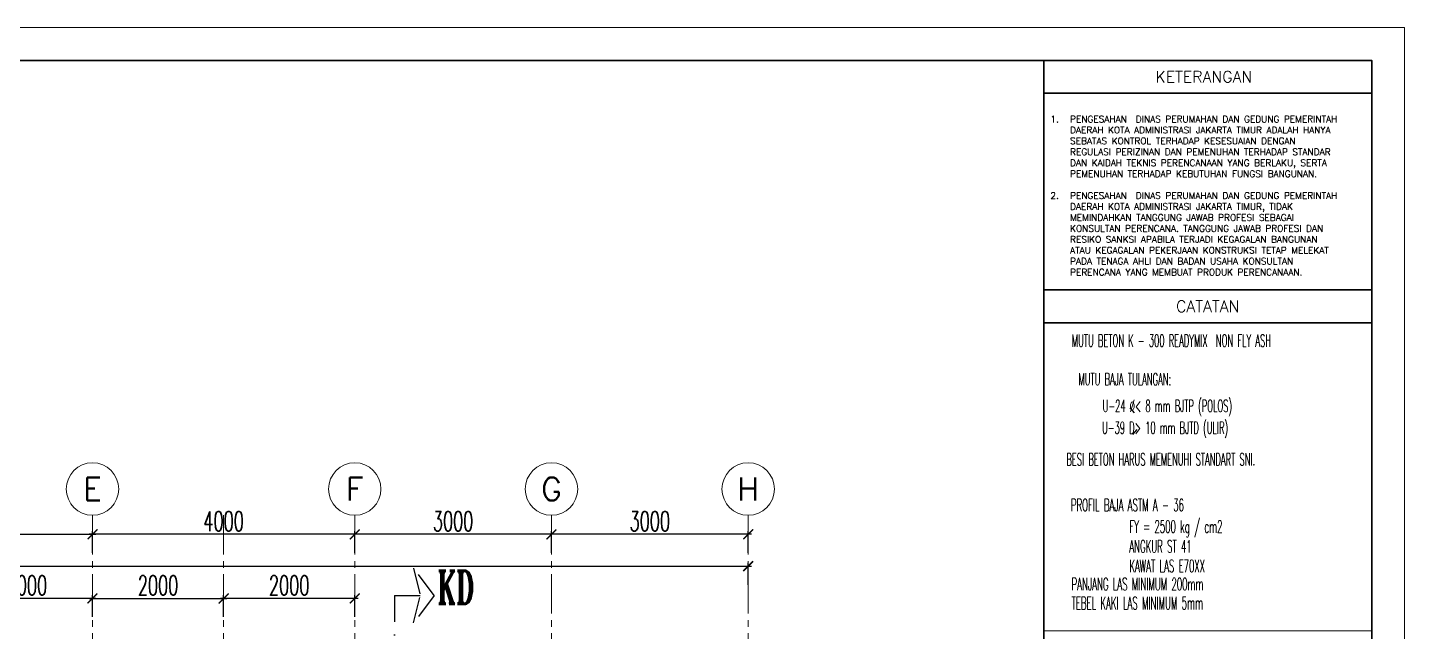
# Model space of a CAD drawing. Header units: inches. Extents: x 266054 to 836293, y -258454 to -102650.
# Drawn here: x 727297 to 748297, y -175255 to -166048 of the extents above; entities that cross this region are included whole.
import ezdxf
from ezdxf.enums import TextEntityAlignment as Align

# ---------------------------------------------------------------- set-up
doc = ezdxf.new("R2010")
doc.units = ezdxf.units.IN
doc.header["$LTSCALE"] = 800
doc.header["$MEASUREMENT"] = 0
doc.linetypes.add('CENTER2', pattern=[1.125, 0.75, -0.125, 0.125, -0.125])
doc.linetypes.add('DASHDOT', pattern=[1, 0.5, -0.25, 0, -0.25])
for name, color, linetype, lineweight in [('AS', 8, 'CENTER2', 5), ('GRS KOP', 1, 'Continuous', 35), ('hacht', 8, 'Continuous', 5), ('kop', 7, 'Continuous', 20), ('NOT', 7, 'Continuous', 15)]:
    doc.layers.add(name, color=color, linetype=linetype, lineweight=lineweight)
for name, color, linetype in [('LOGO', 7, 'Continuous'), ('POT', 15, 'DASHDOT'), ('TEXT', 4, 'Continuous')]:
    doc.layers.add(name, color=color, linetype=linetype)
doc.styles.add('BARU', font='arial.ttf')
doc.styles.add('DICK STYLE 100', font='romans.shx', dxfattribs={"width": 0.6, "height": 300})
doc.styles.add('ROMAND', font='romant.shx', dxfattribs={"width": 0.75, "height": 300})
doc.styles.add('ROMANS', font='romans.shx', dxfattribs={"width": 0.8, "height": 0.25})
doc.styles.add('S', font='SIMPLEX', dxfattribs={"width": 1.1})
doc.styles.get("Standard").update_dxf_attribs({"font": 'romans.shx'})
doc.dimstyles.new('100 A', dxfattribs={"dimtxt": 250, "dimasz": 150, "dimexe": 50, "dimexo": 50, "dimgap": 50, "dimtad": 1, "dimdec": 0, "dimrnd": 1, "dimtxsty": 'DICK STYLE 100', "dimblk": 'ARCHTICK', "dimcen": 100, "dimdle": 50, "dimclrd": 18, "dimclre": 18, "dimclrt": 7, "dimadec": 0, "dimazin": 2, "dimtfac": 1, "dimtdec": 0, "dimtix": 1, "dimtmove": 0, "dimatfit": 3, "dimfxl": 0, "dimarcsym": 0})

# ---------------------------------------------------------------- blocks, each defined once
blk = doc.blocks.new('NAV')
blk.add_circle((0, -0.4), 0.4)
at = {"style": 'S', "width": 0.75, "flags": 4}
blk.add_attdef('AV', text='', height=0.3, dxfattribs=at).set_placement((0, -0.4), align=Align.MIDDLE)
blk = doc.blocks.new('_ArchTick')
at = {"layer": 'LOGO', "color": 0, "const_width": 0.15}
blk.add_lwpolyline([(-0.5, -0.5), (0.5, 0.5)], dxfattribs=at)
blk = doc.blocks.new('*D301')
at = {"layer": 'Defpoints', "color": 0, "ltscale": 5}
for p in [(738287, -174260), (715287, -174593), (738287, -174593)]:
    blk.add_point(p, dxfattribs=at)
at = {"layer": 'hacht', "color": 18, "lineweight": -2, "ltscale": 5}
for p, q in [((715237, -174260), (738337, -174260)), ((715287, -174543), (715287, -174210)), ((738287, -174543), (738287, -174210))]:
    blk.add_line(p, q, dxfattribs=at)
at = {"layer": 'hacht', "color": 18, "lineweight": -2, "ltscale": 5, "xscale": 150, "yscale": 150, "zscale": 150, "rotation": 180}
blk.add_blockref('_ArchTick', (715287, -174260), dxfattribs=at)
at = {"layer": 'hacht', "color": 18, "lineweight": -2, "ltscale": 5, "xscale": 150, "yscale": 150, "zscale": 150}
blk.add_blockref('_ArchTick', (738287, -174260), dxfattribs=at)
at = {"layer": 'hacht', "color": 7, "ltscale": 5, "insert": (726787, -174060), "char_height": 300, "attachment_point": 5, "style": 'DICK STYLE 100'}
blk.add_mtext('23000', dxfattribs=at)
blk = doc.blocks.new('*D304')
at = {"layer": 'Defpoints', "color": 0, "ltscale": 5}
for p in [(728287, -173774), (724287, -174106), (728287, -174106)]:
    blk.add_point(p, dxfattribs=at)
at = {"layer": 'hacht', "color": 18, "lineweight": -2, "ltscale": 5}
for p, q in [((724237, -173774), (728337, -173774)), ((724287, -174056), (724287, -173724)), ((728287, -174056), (728287, -173724))]:
    blk.add_line(p, q, dxfattribs=at)
at = {"layer": 'hacht', "color": 18, "lineweight": -2, "ltscale": 5, "xscale": 150, "yscale": 150, "zscale": 150, "rotation": 180}
blk.add_blockref('_ArchTick', (724287, -173774), dxfattribs=at)
at = {"layer": 'hacht', "color": 18, "lineweight": -2, "ltscale": 5, "xscale": 150, "yscale": 150, "zscale": 150}
blk.add_blockref('_ArchTick', (728287, -173774), dxfattribs=at)
at = {"layer": 'hacht', "color": 7, "ltscale": 5, "insert": (726287, -173574), "char_height": 300, "attachment_point": 5, "style": 'DICK STYLE 100'}
blk.add_mtext('4000', dxfattribs=at)
blk = doc.blocks.new('*D305')
at = {"layer": 'Defpoints', "color": 0, "ltscale": 5}
for p in [(735287, -173774), (735287, -174106), (738287, -174106)]:
    blk.add_point(p, dxfattribs=at)
at = {"layer": 'hacht', "color": 18, "lineweight": -2, "ltscale": 5}
for p, q in [((738337, -173774), (735237, -173774)), ((735287, -174056), (735287, -173724)), ((738287, -174056), (738287, -173724))]:
    blk.add_line(p, q, dxfattribs=at)
at = {"layer": 'hacht', "color": 18, "lineweight": -2, "ltscale": 5, "xscale": 150, "yscale": 150, "zscale": 150, "rotation": 180}
blk.add_blockref('_ArchTick', (735287, -173774), dxfattribs=at)
at = {"layer": 'hacht', "color": 18, "lineweight": -2, "ltscale": 5, "xscale": 150, "yscale": 150, "zscale": 150}
blk.add_blockref('_ArchTick', (738287, -173774), dxfattribs=at)
at = {"layer": 'hacht', "color": 7, "ltscale": 5, "insert": (736787, -173574), "char_height": 300, "attachment_point": 5, "style": 'DICK STYLE 100'}
blk.add_mtext('3000', dxfattribs=at)
blk = doc.blocks.new('*D306')
at = {"layer": 'Defpoints', "color": 0, "ltscale": 5}
for p in [(732287, -173774), (732287, -174106), (735287, -174106)]:
    blk.add_point(p, dxfattribs=at)
at = {"layer": 'hacht', "color": 18, "lineweight": -2, "ltscale": 5}
for p, q in [((735337, -173774), (732237, -173774)), ((732287, -174056), (732287, -173724)), ((735287, -174056), (735287, -173724))]:
    blk.add_line(p, q, dxfattribs=at)
at = {"layer": 'hacht', "color": 18, "lineweight": -2, "ltscale": 5, "xscale": 150, "yscale": 150, "zscale": 150, "rotation": 180}
blk.add_blockref('_ArchTick', (732287, -173774), dxfattribs=at)
at = {"layer": 'hacht', "color": 18, "lineweight": -2, "ltscale": 5, "xscale": 150, "yscale": 150, "zscale": 150}
blk.add_blockref('_ArchTick', (735287, -173774), dxfattribs=at)
at = {"layer": 'hacht', "color": 7, "ltscale": 5, "insert": (733787, -173574), "char_height": 300, "attachment_point": 5, "style": 'DICK STYLE 100'}
blk.add_mtext('3000', dxfattribs=at)
blk = doc.blocks.new('*D307')
at = {"layer": 'Defpoints', "color": 0, "ltscale": 5}
for p in [(728287, -173774), (728287, -174106), (732287, -174106)]:
    blk.add_point(p, dxfattribs=at)
at = {"layer": 'hacht', "color": 18, "lineweight": -2, "ltscale": 5}
for p, q in [((732337, -173774), (728237, -173774)), ((728287, -174056), (728287, -173724)), ((732287, -174056), (732287, -173724))]:
    blk.add_line(p, q, dxfattribs=at)
at = {"layer": 'hacht', "color": 18, "lineweight": -2, "ltscale": 5, "xscale": 150, "yscale": 150, "zscale": 150, "rotation": 180}
blk.add_blockref('_ArchTick', (728287, -173774), dxfattribs=at)
at = {"layer": 'hacht', "color": 18, "lineweight": -2, "ltscale": 5, "xscale": 150, "yscale": 150, "zscale": 150}
blk.add_blockref('_ArchTick', (732287, -173774), dxfattribs=at)
at = {"layer": 'hacht', "color": 7, "ltscale": 5, "insert": (730287, -173574), "char_height": 300, "attachment_point": 5, "style": 'DICK STYLE 100'}
blk.add_mtext('4000', dxfattribs=at)
blk = doc.blocks.new('*D314')
at = {"layer": 'Defpoints', "color": 0, "ltscale": 5}
for p in [(726287, -174752), (726287, -175084), (728287, -175084)]:
    blk.add_point(p, dxfattribs=at)
at = {"layer": 'hacht', "color": 18, "lineweight": -2, "ltscale": 5}
for p, q in [((726287, -175034), (726287, -174702)), ((728287, -175034), (728287, -174702)), ((728337, -174752), (726237, -174752))]:
    blk.add_line(p, q, dxfattribs=at)
at = {"layer": 'hacht', "color": 18, "lineweight": -2, "ltscale": 5, "xscale": 150, "yscale": 150, "zscale": 150, "rotation": 180}
blk.add_blockref('_ArchTick', (726287, -174752), dxfattribs=at)
at = {"layer": 'hacht', "color": 18, "lineweight": -2, "ltscale": 5, "xscale": 150, "yscale": 150, "zscale": 150}
blk.add_blockref('_ArchTick', (728287, -174752), dxfattribs=at)
at = {"layer": 'hacht', "color": 7, "ltscale": 5, "insert": (727287, -174552), "char_height": 300, "attachment_point": 5, "style": 'DICK STYLE 100'}
blk.add_mtext('2000', dxfattribs=at)
blk = doc.blocks.new('*D315')
at = {"layer": 'Defpoints', "color": 0, "ltscale": 5}
for p in [(730287, -174752), (730287, -175084), (732287, -175084)]:
    blk.add_point(p, dxfattribs=at)
at = {"layer": 'hacht', "color": 18, "lineweight": -2, "ltscale": 5}
for p, q in [((730287, -175034), (730287, -174702)), ((732287, -175034), (732287, -174702)), ((732337, -174752), (730237, -174752))]:
    blk.add_line(p, q, dxfattribs=at)
at = {"layer": 'hacht', "color": 18, "lineweight": -2, "ltscale": 5, "xscale": 150, "yscale": 150, "zscale": 150, "rotation": 180}
blk.add_blockref('_ArchTick', (730287, -174752), dxfattribs=at)
at = {"layer": 'hacht', "color": 18, "lineweight": -2, "ltscale": 5, "xscale": 150, "yscale": 150, "zscale": 150}
blk.add_blockref('_ArchTick', (732287, -174752), dxfattribs=at)
at = {"layer": 'hacht', "color": 7, "ltscale": 5, "insert": (731287, -174552), "char_height": 300, "attachment_point": 5, "style": 'DICK STYLE 100'}
blk.add_mtext('2000', dxfattribs=at)
blk = doc.blocks.new('*D316')
at = {"layer": 'Defpoints', "color": 0, "ltscale": 5}
for p in [(730287, -174752), (728287, -175084), (730287, -175084)]:
    blk.add_point(p, dxfattribs=at)
at = {"layer": 'hacht', "color": 18, "lineweight": -2, "ltscale": 5}
for p, q in [((728287, -175034), (728287, -174702)), ((730287, -175034), (730287, -174702)), ((728237, -174752), (730337, -174752))]:
    blk.add_line(p, q, dxfattribs=at)
at = {"layer": 'hacht', "color": 18, "lineweight": -2, "ltscale": 5, "xscale": 150, "yscale": 150, "zscale": 150, "rotation": 180}
blk.add_blockref('_ArchTick', (728287, -174752), dxfattribs=at)
at = {"layer": 'hacht', "color": 18, "lineweight": -2, "ltscale": 5, "xscale": 150, "yscale": 150, "zscale": 150}
blk.add_blockref('_ArchTick', (730287, -174752), dxfattribs=at)
at = {"layer": 'hacht', "color": 7, "ltscale": 5, "insert": (729287, -174552), "char_height": 300, "attachment_point": 5, "style": 'DICK STYLE 100'}
blk.add_mtext('2000', dxfattribs=at)
blk = doc.blocks.new('kop')
at = {"layer": 'GRS KOP'}
for p, q in [((73, 1), (73, 54)), ((83, 1), (83, 54)), ((73, 53), (83, 53)), ((73, 47), (83, 47)), ((73, 46), (83, 46))]:
    blk.add_line(p, q, dxfattribs=at)
blk.add_lwpolyline([(1, 54), (83, 54), (83, 1), (1, 1)], close=True, dxfattribs=at)
at = {"layer": 'kop', "color": 7}
for q in [(0, 55), (84, 0), (84, 0)]:
    blk.add_line((84, 55), q, dxfattribs=at)
at = {"layer": 'kop'}
blk.add_line((83, 36.6), (73, 36.6), dxfattribs=at)
at = {"layer": 'TEXT'}
for p, q in [((75.623, 43.403), (75.76, 43.254)), ((75.835, 42.745), (75.7, 42.589))]:
    blk.add_line(p, q, dxfattribs=at)
at = {"layer": 'kop'}
for s, p in [('KETERANGAN ', (78, 53.5)), ('CATATAN', (78, 46.5))]:
    blk.add_text(s, height=0.35, dxfattribs=at).set_placement(p, align=Align.MIDDLE)
at = {"layer": 'kop', "insert": (73.2, 49.875), "char_height": 0.2, "width": 9.6, "attachment_point": 4}
blk.add_mtext('\\pi-0.6,l0.6,t0.6;1.^IPENGESAHAN  DINAS PERUMAHAN DAN GEDUNG PEMERINTAH DAERAH KOTA ADMINISTRASI JAKARTA TIMUR ADALAH HANYA SEBATAS KONTROL TERHADAP KESESUAIAN DENGAN REGULASI PERIZINAN DAN PEMENUHAN TERHADAP STANDAR DAN KAIDAH TEKNIS PERENCANAAN YANG BERLAKU, SERTA PEMENUHAN TERHADAP KEBUTUHAN FUNGSI BANGUNAN.\\P\\P2.^IPENGESAHAN  DINAS PERUMAHAN DAN GEDUNG PEMERINTAH DAERAH KOTA ADMINISTRASI JAKARTA TIMUR, TIDAK MEMINDAHKAN TANGGUNG JAWAB PROFESI SEBAGAI KONSULTAN PERENCANA. TANGGUNG JAWAB PROFESI DAN RESIKO SANKSI APABILA TERJADI KEGAGALAN BANGUNAN ATAU KEGAGALAN PEKERJAAN KONSTRUKSI TETAP MELEKAT PADA TENAGA AHLI DAN BADAN USAHA KONSULTAN PERENCANA YANG MEMBUAT PRODUK PERENCANAAN.', dxfattribs=at)
at = {"layer": 'kop', "style": 'BARU', "flags": 4}
for p, height in [((73.8, 5.4), 0.35), ((80.303, 5.382), 0.25), ((73.8, 4.9), 0.35), ((80.303, 4.882), 0.25), ((73.8, 4.4), 0.35), ((80.303, 4.382), 0.25)]:
    blk.add_attdef('-', p, '', height=height, dxfattribs=at)
at = {"layer": 'kop', "flags": 4}
for tag, p in [('AR-00', (78.057, 2.648)), ('00', (81.238, 2.647))]:
    blk.add_attdef(tag, text='', height=0.35, dxfattribs=at).set_placement(p, align=Align.MIDDLE)
at = {"layer": 'TEXT', "style": 'ROMANS', "width": 0.5}
for s, height, p in [('MUTU BETON K - 300 READYMIX  NON FLY ASH', 0.37163, (73.854, 45.268)), (' BESI BETON HARUS MEMENUHI STANDART SNI.', 0.37163, (73.56, 41.646)), ('PROFIL BAJA ASTM A - 36 ', 0.38138, (73.826, 40.251)), ('FY = 2500 kg / cm2', 0.38138, (75.607, 39.592)), ('ANGKUR ST 41', 0.38138, (75.607, 38.99)), ('KAWAT LAS E70XX', 0.38138, (75.607, 38.393)), ('PANJANG LAS MINIMUM 200mm', 0.38138, (73.845, 37.84)), ('TEBEL KAKI LAS MINIMUM 5mm', 0.38138, (73.845, 37.26))]:
    blk.add_text(s, height=height, dxfattribs=at).set_placement(p)
for s, p in [('MUTU BAJA TULANGAN:', (75.47, 44.278)), ('U-24 %%C< 8 mm BJTP (POLOS)', (76.767, 43.437)), ('U-39 D> 10 mm BJTD (ULIR)', (76.699, 42.77))]:
    blk.add_text(s, height=0.37163, dxfattribs=at).set_placement(p, align=Align.MIDDLE)

msp = doc.modelspace()

# ---------------------------------------------------------------- linework, layer by layer
at = {"layer": 'AS'}
for p, q in [((728287.3, -173483.8), (728287.3, -189387.3)), ((730287.3, -173483.8), (730287.3, -187187.3)), ((732287.3, -173483.8), (732287.3, -187187.3)), ((735287.3, -173483.8), (735287.3, -187187.3)), ((738287.3, -173483.8), (738287.3, -187187.3))]:
    msp.add_line(p, q, dxfattribs=at)
at = {"layer": 'POT', "linetype": 'DASHDOT'}
for p, q in [((733498.7, -174708.4, 1574.9), (733185.1, -174292.6, 1574.9)), ((733185.1, -174292.6, 1574.9), (733286.5, -174708.4, 1574.9)), ((732892.6, -174708.4, 1574.9), (733286.5, -174708.4, 1574.9)), ((732892.6, -174708.4, 1574.9), (732892.6, -176836.5, 1574.9)), ((733498.7, -174708.4, 1574.9), (733185.1, -175124.2, 1574.9)), ((733185.1, -175124.2, 1574.9), (733286.5, -174708.4, 1574.9))]:
    msp.add_line(p, q, dxfattribs=at)

# ---------------------------------------------------------------- block references
at = {"layer": 'kop', "xscale": 500, "yscale": 500, "zscale": 500}
msp.add_blockref('kop', (706296.5, -193548), dxfattribs=at)
at = {"layer": 'NOT'}
ref = msp.add_blockref('NAV', (728287.3, -172683.8), dxfattribs=dict(at, xscale=1000, yscale=1000, zscale=1000))
ref.add_attrib('AV', 'E', dxfattribs={"layer": '0', "height": 350, "flags": 4}).set_placement((728287.3, -173083.8), align=Align.MIDDLE)
ref = msp.add_blockref('NAV', (732287.3, -172683.8), dxfattribs=dict(at, xscale=1000, yscale=1000, zscale=1000))
ref.add_attrib('AV', 'F', dxfattribs={"layer": '0', "height": 350, "flags": 4}).set_placement((732287.3, -173083.8), align=Align.MIDDLE)
ref = msp.add_blockref('NAV', (735287.3, -172683.8), dxfattribs=dict(at, xscale=1000, yscale=1000, zscale=1000))
ref.add_attrib('AV', 'G', dxfattribs={"layer": '0', "height": 350, "flags": 4}).set_placement((735287.3, -173083.8), align=Align.MIDDLE)
ref = msp.add_blockref('NAV', (738287.3, -172683.8), dxfattribs=dict(at, xscale=1000, yscale=1000, zscale=1000))
ref.add_attrib('AV', 'H', dxfattribs={"layer": '0', "height": 350, "flags": 4}).set_placement((738287.3, -173083.8), align=Align.MIDDLE)

# ---------------------------------------------------------------- texts
at = {"layer": 'TEXT', "style": 'ROMAND', "width": 0.6}
msp.add_text('KD', height=500, dxfattribs=at).set_placement((733545.3, -174833.1, 1574.9))

# ---------------------------------------------------------------- dimensions: what is measured, and where the dimension line sits
at = {"layer": 'hacht', "ltscale": 5}
for base, p1, p2, picture, middle in [((728287.3, -173773.5), (724287.3, -174106.2), (728287.3, -174106.2), '*D304', (726287.3, -173573.5)), ((738287.3, -174260.2), (715287.3, -174592.8), (738287.3, -174592.8), '*D301', (726787.3, -174060.2)), ((730287.3, -174751.8), (728287.3, -175084.4), (730287.3, -175084.4), '*D316', (729287.3, -174551.8))]:
    dim = msp.add_linear_dim(base=base, p1=p1, p2=p2, dimstyle='100 A', dxfattribs=at)
    dim.commit()
    dim.dimension.update_dxf_attribs({"geometry": picture, "text_midpoint": middle})
for base, p1, p2, picture, middle in [((728287.3, -173773.5), (732287.3, -174106.2), (728287.3, -174106.2), '*D307', (730287.3, -173573.5)), ((732287.3, -173773.5), (735287.3, -174106.2), (732287.3, -174106.2), '*D306', (733787.3, -173573.5)), ((735287.3, -173773.5), (738287.3, -174106.2), (735287.3, -174106.2), '*D305', (736787.3, -173573.5)), ((726287.3, -174751.8), (728287.3, -175084.4), (726287.3, -175084.4), '*D314', (727287.3, -174551.8)), ((730287.3, -174751.8), (732287.3, -175084.4), (730287.3, -175084.4), '*D315', (731287.3, -174551.8))]:
    dim = msp.add_linear_dim(base=base, p1=p1, p2=p2, angle=180, dimstyle='100 A', dxfattribs=at)
    dim.commit()
    dim.dimension.update_dxf_attribs({"geometry": picture, "text_midpoint": middle})

doc.saveas('drawing.dxf')
